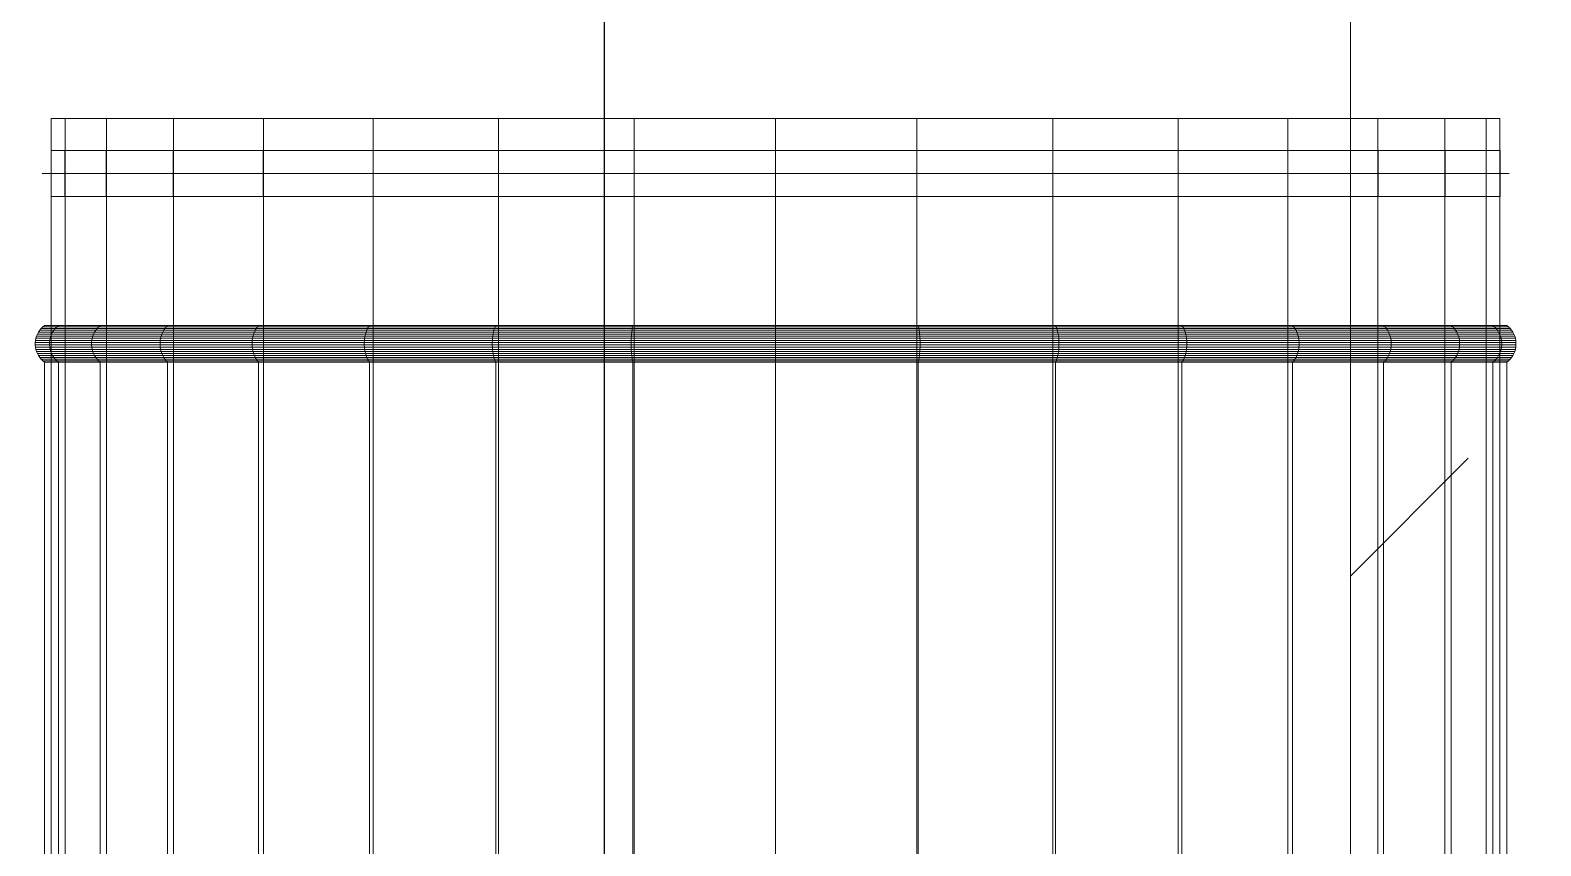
# Model space of a CAD drawing. Header units: millimetres. Extents: x -92759 to 184353, y -15225 to 86714.
# Drawn here: x 68739 to 69067.4, y 54540.1 to 54717.4 of the extents above; entities that cross this region are included whole.
import ezdxf

# ---------------------------------------------------------------- set-up
doc = ezdxf.new("R2010")
doc.units = ezdxf.units.MM
doc.layers.add('A-PATT-CONC', color=8, linetype='Continuous')
doc.layers.add('M-ACMV-EAF', color=86, linetype='Continuous')
doc.layers.add('HFI 9MM FPB', color=94, linetype='Continuous', lineweight=5)
doc.layers.add('M-ACMV_FCU-1', color=86, linetype='Continuous', lineweight=9)

# ---------------------------------------------------------------- blocks, each defined once
blk = doc.blocks.new('RCP_B8L2')
at = {"layer": 'A-PATT-CONC'}
h = blk.add_hatch(dxfattribs=at)
h.set_pattern_fill('ANSI37', color=256, scale=189, angle=45)
h.set_pattern_definition([(90, (-383593.07, -167902.3), (-600.075, 0), []), (180, (-383593.07, -167902.3), (-6e-14, -600.075), [])])
h.paths.add_polyline_path([(-384793.07, -159502.3), (-379993.07, -159502.3), (-379993.07, -163702.3), (-383593.07, -163702.3), (-383593.07, -167902.3), (-384793.07, -167902.3)])
at = {"layer": 'HFI 9MM FPB'}
h = blk.add_hatch(dxfattribs=at)
h.set_pattern_fill('ANSI33', color=256, scale=50)
h.set_pattern_definition([(45, (-381589.02, -647239), (-224.5064, 224.5064), []), (45, (-381364.5, -647239), (-224.5064, 224.5064), [158.75, -79.375])])
h.paths.add_polyline_path([(-383218.07, -168127.3), (-385018.07, -168127.3), (-385018.07, -159277.3), (-379768.07, -159277.3), (-379768.07, -164077.3), (-383218.07, -164077.3)])
h.paths.add_polyline_path([(-379993.07, -159502.3), (-379993.07, -163702.3), (-383593.07, -163702.3), (-383593.07, -167902.3), (-384793.07, -167902.3), (-384793.07, -159502.3)], flags=16)
blk.add_lwpolyline([(-379993.07, -159502.3), (-379993.07, -163702.3), (-383593.07, -163702.3), (-383593.07, -167902.3), (-384793.07, -167902.3), (-384793.07, -159502.3)], close=True, dxfattribs=at)
blk = doc.blocks.new('A$C41b95d3c')
at = {"layer": 'M-ACMV-EAF', "lineweight": 5, "invisible_edges": 10}
for points in [[(395, 154.473681, 30.726726), (395, 157.5), (395, 159.5), (395, 156.435252, 31.116906)], [(395, 157.5), (395, 154.473681, -30.726726), (395, 156.435252, -31.116906), (395, 159.5)], [(395, 154.473681, 30.726726), (395, 157.5), (395, 159.5), (395, 156.435252, 31.116906)], [(395, 157.5), (395, 154.473681, -30.726726), (395, 156.435252, -31.116906), (395, 159.5)], [(395, 145.511026, 60.272641), (395, 154.473681, 30.726726), (395, 156.435252, 31.116906), (395, 147.358785, 61.038007)], [(395, 154.473681, -30.726726), (395, 145.511026, -60.272641), (395, 147.358785, -61.038007), (395, 156.435252, -31.116906)], [(395, 145.511026, 60.272641), (395, 154.473681, 30.726726), (395, 156.435252, 31.116906), (395, 147.358785, 61.038007)], [(395, 154.473681, -30.726726), (395, 145.511026, -60.272641), (395, 147.358785, -61.038007), (395, 156.435252, -31.116906)], [(395, 130.956464, 87.502312), (395, 145.511026, 60.272641), (395, 147.358785, 61.038007), (395, 132.619403, 88.613452)], [(395, 145.511026, -60.272641), (395, 130.956464, -87.502312), (395, 132.619403, -88.613452), (395, 147.358785, -61.038007)], [(395, 130.956464, 87.502312), (395, 145.511026, 60.272641), (395, 147.358785, 61.038007), (395, 132.619403, 88.613452)], [(395, 145.511026, -60.272641), (395, 130.956464, -87.502312), (395, 132.619403, -88.613452), (395, 147.358785, -61.038007)], [(395, 111.369318, 111.369318), (395, 130.956464, 87.502312), (395, 132.619403, 88.613452), (395, 112.783531, 112.783532)], [(395, 130.956464, -87.502312), (395, 111.369318, -111.369318), (395, 112.783531, -112.783532), (395, 132.619403, -88.613452)], [(395, 111.369318, 111.369318), (395, 130.956464, 87.502312), (395, 132.619403, 88.613452), (395, 112.783531, 112.783532)], [(395, 130.956464, -87.502312), (395, 111.369318, -111.369318), (395, 112.783531, -112.783532), (395, 132.619403, -88.613452)], [(395, 87.502312, 130.956464), (395, 111.369318, 111.369318), (395, 112.783531, 112.783532), (395, 88.613452, 132.619403)], [(395, 111.369318, -111.369318), (395, 87.502312, -130.956464), (395, 88.613452, -132.619403), (395, 112.783531, -112.783532)], [(395, 87.502312, 130.956464), (395, 111.369318, 111.369318), (395, 112.783531, 112.783532), (395, 88.613452, 132.619403)], [(395, 111.369318, -111.369318), (395, 87.502312, -130.956464), (395, 88.613452, -132.619403), (395, 112.783531, -112.783532)], [(395, 60.27264, 145.511026), (395, 87.502312, 130.956464), (395, 88.613452, 132.619403), (395, 61.038007, 147.358785)], [(395, 87.502312, -130.956464), (395, 60.27264, -145.511026), (395, 61.038007, -147.358785), (395, 88.613452, -132.619403)], [(395, 60.27264, 145.511026), (395, 87.502312, 130.956464), (395, 88.613452, 132.619403), (395, 61.038007, 147.358785)], [(395, 87.502312, -130.956464), (395, 60.27264, -145.511026), (395, 61.038007, -147.358785), (395, 88.613452, -132.619403)], [(395, 30.726726, 154.473682), (395, 60.27264, 145.511026), (395, 61.038007, 147.358785), (395, 31.116906, 156.435252)], [(395, 60.27264, -145.511026), (395, 30.726726, -154.473682), (395, 31.116906, -156.435252), (395, 61.038007, -147.358785)], [(395, 30.726726, 154.473682), (395, 60.27264, 145.511026), (395, 61.038007, 147.358785), (395, 31.116906, 156.435252)], [(395, 60.27264, -145.511026), (395, 30.726726, -154.473682), (395, 31.116906, -156.435252), (395, 61.038007, -147.358785)], [(395, 0, 157.5), (395, 30.726726, 154.473682), (395, 31.116906, 156.435252), (395, 0, 159.5)], [(395, 30.726726, -154.473682), (395, 0, -157.5), (395, 0, -159.5), (395, 31.116906, -156.435252)], [(395, 0, 157.5), (395, 30.726726, 154.473682), (395, 31.116906, 156.435252), (395, 0, 159.5)], [(395, 30.726726, -154.473682), (395, 0, -157.5), (395, 0, -159.5), (395, 31.116906, -156.435252)], [(395, 0, -157.5), (395, -30.726726, -154.473682), (395, -31.116907, -156.435252), (395, 0, -159.5)], [(395, -30.726726, 154.473682), (395, 0, 157.5), (395, 0, 159.5), (395, -31.116907, 156.435252)], [(395, 0, -157.5), (395, -30.726726, -154.473682), (395, -31.116907, -156.435252), (395, 0, -159.5)], [(395, -30.726726, 154.473682), (395, 0, 157.5), (395, 0, 159.5), (395, -31.116907, 156.435252)], [(395, -30.726726, -154.473682), (395, -60.272641, -145.511026), (395, -61.038008, -147.358785), (395, -31.116907, -156.435252)], [(395, -60.272641, 145.511026), (395, -30.726726, 154.473682), (395, -31.116907, 156.435252), (395, -61.038008, 147.358785)], [(395, -30.726726, -154.473682), (395, -60.272641, -145.511026), (395, -61.038008, -147.358785), (395, -31.116907, -156.435252)], [(395, -60.272641, 145.511026), (395, -30.726726, 154.473682), (395, -31.116907, 156.435252), (395, -61.038008, 147.358785)], [(395, -60.272641, -145.511026), (395, -87.502312, -130.956464), (395, -88.613452, -132.619403), (395, -61.038008, -147.358785)], [(395, -87.502312, 130.956464), (395, -60.272641, 145.511026), (395, -61.038008, 147.358785), (395, -88.613452, 132.619403)], [(395, -60.272641, -145.511026), (395, -87.502312, -130.956464), (395, -88.613452, -132.619403), (395, -61.038008, -147.358785)], [(395, -87.502312, 130.956464), (395, -60.272641, 145.511026), (395, -61.038008, 147.358785), (395, -88.613452, 132.619403)], [(395, -87.502312, -130.956464), (395, -111.369318, -111.369318), (395, -112.783532, -112.783532), (395, -88.613452, -132.619403)], [(395, -111.369318, 111.369318), (395, -87.502312, 130.956464), (395, -88.613452, 132.619403), (395, -112.783532, 112.783532)], [(395, -87.502312, -130.956464), (395, -111.369318, -111.369318), (395, -112.783532, -112.783532), (395, -88.613452, -132.619403)], [(395, -111.369318, 111.369318), (395, -87.502312, 130.956464), (395, -88.613452, 132.619403), (395, -112.783532, 112.783532)], [(395, -111.369318, -111.369318), (395, -130.956464, -87.502312), (395, -132.619403, -88.613452), (395, -112.783532, -112.783532)], [(395, -130.956464, 87.502312), (395, -111.369318, 111.369318), (395, -112.783532, 112.783532), (395, -132.619403, 88.613452)], [(395, -111.369318, -111.369318), (395, -130.956464, -87.502312), (395, -132.619403, -88.613452), (395, -112.783532, -112.783532)], [(395, -130.956464, 87.502312), (395, -111.369318, 111.369318), (395, -112.783532, 112.783532), (395, -132.619403, 88.613452)], [(395, -130.956464, -87.502312), (395, -145.511027, -60.272641), (395, -147.358786, -61.038007), (395, -132.619403, -88.613452)], [(395, -145.511027, 60.272641), (395, -130.956464, 87.502312), (395, -132.619403, 88.613452), (395, -147.358786, 61.038007)], [(395, -130.956464, -87.502312), (395, -145.511027, -60.272641), (395, -147.358786, -61.038007), (395, -132.619403, -88.613452)], [(395, -145.511027, 60.272641), (395, -130.956464, 87.502312), (395, -132.619403, 88.613452), (395, -147.358786, 61.038007)], [(395, -145.511027, -60.272641), (395, -154.473682, -30.726726), (395, -156.435252, -31.116906), (395, -147.358786, -61.038007)], [(395, -154.473682, 30.726726), (395, -145.511027, 60.272641), (395, -147.358786, 61.038007), (395, -156.435252, 31.116906)], [(395, -145.511027, -60.272641), (395, -154.473682, -30.726726), (395, -156.435252, -31.116906), (395, -147.358786, -61.038007)], [(395, -154.473682, 30.726726), (395, -145.511027, 60.272641), (395, -147.358786, 61.038007), (395, -156.435252, 31.116906)], [(395, -154.473682, -30.726726), (395, -157.5), (395, -159.5), (395, -156.435252, -31.116906)], [(395, -157.5), (395, -154.473682, 30.726726), (395, -156.435252, 31.116906), (395, -159.5)], [(395, -154.473682, -30.726726), (395, -157.5), (395, -159.5), (395, -156.435252, -31.116906)], [(395, -157.5), (395, -154.473682, 30.726726), (395, -156.435252, 31.116906), (395, -159.5)]]:
    blk.add_3dface(points, dxfattribs=at)
at = {"layer": 'M-ACMV-EAF', "lineweight": 5}
mesh = blk.add_polymesh((9, 9), dxfattribs=at)
for k, corner in enumerate([(358.729462, 160.946502), (358.729462, 157.85396, 31.399105), (358.729462, 148.695179, 61.59156), (358.729462, 133.822126, 89.417086), (358.729462, 113.806363, 113.806363), (358.729462, 89.417086, 133.822126), (358.729462, 61.59156, 148.695179), (358.729462, 31.399105, 157.85396), (358.729462, 0, 160.946502), (358.243928, 160.994046), (358.243928, 157.900591, 31.40838), (358.243928, 148.739104, 61.609754), (358.243928, 133.861657, 89.4435), (358.243928, 113.839982, 113.839982), (358.243928, 89.4435, 133.861657), (358.243928, 61.609754, 148.739104), (358.243928, 31.40838, 157.900591), (358.243928, 0, 160.994046), (357.756072, 160.994046), (357.756072, 157.900591, 31.40838), (357.756072, 148.739104, 61.609754), (357.756072, 133.861657, 89.4435), (357.756072, 113.839982, 113.839982), (357.756072, 89.4435, 133.861657), (357.756072, 61.609754, 148.739104), (357.756072, 31.40838, 157.900591), (357.756072, 0, 160.994046), (357.270538, 160.946502), (357.270538, 157.85396, 31.399105), (357.270538, 148.695179, 61.59156), (357.270538, 133.822126, 89.417086), (357.270538, 113.806363, 113.806363), (357.270538, 89.417086, 133.822126), (357.270538, 61.59156, 148.695179), (357.270538, 31.399105, 157.85396), (357.270538, 0, 160.946502), (356.791948, 160.851867), (356.791948, 157.761143, 31.380642), (356.791948, 148.607747, 61.555344), (356.791948, 133.743439, 89.364509), (356.791948, 113.739446, 113.739446), (356.791948, 89.364509, 133.743439), (356.791948, 61.555344, 148.607747), (356.791948, 31.380642, 157.761143), (356.791948, 0, 160.851867), (356.324859, 160.71104), (356.324859, 157.623023, 31.353169), (356.324859, 148.477641, 61.501453), (356.324859, 133.626346, 89.28627), (356.324859, 113.639866, 113.639867), (356.324859, 89.28627, 133.626347), (356.324859, 61.501452, 148.477641), (356.324859, 31.353168, 157.623023), (356.324859, 0, 160.711041), (355.873718, 160.525365), (355.873718, 157.440915, 31.316945), (355.873718, 148.306099, 61.430398), (355.873718, 133.471963, 89.183114), (355.873718, 113.508574, 113.508574), (355.873718, 89.183114, 133.471963), (355.873718, 61.430397, 148.306099), (355.873718, 31.316945, 157.440915), (355.873718, 0, 160.525365), (355.44282, 160.296606), (355.44282, 157.216552, 31.272317), (355.44282, 148.094754, 61.342856), (355.44282, 133.281757, 89.056023), (355.44282, 113.346817, 113.346818), (355.44282, 89.056023, 133.281757), (355.44282, 61.342855, 148.094754), (355.44282, 31.272316, 157.216552), (355.44282, 0, 160.296607), (355.036266, 160.026944), (355.036266, 156.952071, 31.219708), (355.036266, 147.845618, 61.23966), (355.036266, 133.057541, 88.906207), (355.036266, 113.156137, 113.156137), (355.036266, 88.906207, 133.057541), (355.036266, 61.23966, 147.845618), (355.036266, 31.219708, 156.952071), (355.036266, 0, 160.026944)]):
    mesh.set_mesh_vertex(divmod(k, 9), corner)
mesh = blk.add_polymesh((9, 9), dxfattribs=at)
for k, corner in enumerate([(358.729462, 0, -160.946502), (358.729462, 31.399105, -157.85396), (358.729462, 61.59156, -148.695179), (358.729462, 89.417086, -133.822126), (358.729462, 113.806363, -113.806363), (358.729462, 133.822126, -89.417086), (358.729462, 148.695179, -61.59156), (358.729462, 157.85396, -31.399105), (358.729462, 160.946502), (358.243928, 0, -160.994046), (358.243928, 31.40838, -157.900591), (358.243928, 61.609754, -148.739104), (358.243928, 89.4435, -133.861657), (358.243928, 113.839982, -113.839982), (358.243928, 133.861657, -89.4435), (358.243928, 148.739104, -61.609754), (358.243928, 157.900591, -31.40838), (358.243928, 160.994046), (357.756072, 0, -160.994046), (357.756072, 31.40838, -157.900591), (357.756072, 61.609754, -148.739104), (357.756072, 89.4435, -133.861657), (357.756072, 113.839982, -113.839982), (357.756072, 133.861657, -89.4435), (357.756072, 148.739104, -61.609754), (357.756072, 157.900591, -31.40838), (357.756072, 160.994046), (357.270538, 0, -160.946502), (357.270538, 31.399105, -157.85396), (357.270538, 61.59156, -148.695179), (357.270538, 89.417086, -133.822126), (357.270538, 113.806363, -113.806363), (357.270538, 133.822126, -89.417086), (357.270538, 148.695179, -61.59156), (357.270538, 157.85396, -31.399105), (357.270538, 160.946502), (356.791948, 0, -160.851867), (356.791948, 31.380642, -157.761143), (356.791948, 61.555344, -148.607747), (356.791948, 89.364509, -133.743439), (356.791948, 113.739446, -113.739446), (356.791948, 133.743439, -89.364509), (356.791948, 148.607747, -61.555344), (356.791948, 157.761143, -31.380642), (356.791948, 160.851867), (356.324859, 0, -160.711041), (356.324859, 31.353168, -157.623023), (356.324859, 61.501452, -148.477641), (356.324859, 89.28627, -133.626347), (356.324859, 113.639866, -113.639867), (356.324859, 133.626346, -89.28627), (356.324859, 148.477641, -61.501453), (356.324859, 157.623023, -31.353169), (356.324859, 160.71104), (355.873718, 0, -160.525365), (355.873718, 31.316945, -157.440915), (355.873718, 61.430397, -148.306099), (355.873718, 89.183114, -133.471963), (355.873718, 113.508574, -113.508574), (355.873718, 133.471963, -89.183114), (355.873718, 148.306099, -61.430398), (355.873718, 157.440915, -31.316945), (355.873718, 160.525365), (355.44282, 0, -160.296607), (355.44282, 31.272316, -157.216552), (355.44282, 61.342855, -148.094754), (355.44282, 89.056023, -133.281757), (355.44282, 113.346817, -113.346818), (355.44282, 133.281757, -89.056023), (355.44282, 148.094754, -61.342856), (355.44282, 157.216552, -31.272317), (355.44282, 160.296606), (355.036266, 0, -160.026944), (355.036266, 31.219708, -156.952071), (355.036266, 61.23966, -147.845618), (355.036266, 88.906207, -133.057541), (355.036266, 113.156137, -113.156137), (355.036266, 133.057541, -88.906207), (355.036266, 147.845618, -61.23966), (355.036266, 156.952071, -31.219708), (355.036266, 160.026944)]):
    mesh.set_mesh_vertex(divmod(k, 9), corner)
mesh = blk.add_polymesh((2, 33), dxfattribs=at)
for k, corner in enumerate([(354, 159), (354, 155.944859, 31.019361), (354, 146.896845, 60.846666), (354, 132.203668, 88.335667), (354, 112.429978, 112.429978), (354, 88.335667, 132.203668), (354, 60.846666, 146.896846), (354, 31.019361, 155.94486), (354, 0, 159), (354, -31.019361, 155.94486), (354, -60.846666, 146.896846), (354, -88.335667, 132.203668), (354, -112.429978, 112.429978), (354, -132.203669, 88.335667), (354, -146.896846, 60.846666), (354, -155.94486, 31.019361), (354, -159), (354, -155.94486, -31.019361), (354, -146.896846, -60.846666), (354, -132.203669, -88.335667), (354, -112.429978, -112.429978), (354, -88.335667, -132.203668), (354, -60.846666, -146.896846), (354, -31.019361, -155.94486), (354, 0, -159), (354, 31.019361, -155.94486), (354, 60.846666, -146.896846), (354, 88.335667, -132.203668), (354, 112.429978, -112.429978), (354, 132.203668, -88.335667), (354, 146.896845, -60.846666), (354, 155.944859, -31.019361), (354, 159), (53, 159), (53, 155.944859, 31.019361), (53, 146.896845, 60.846666), (53, 132.203668, 88.335667), (53, 112.429978, 112.429978), (53, 88.335667, 132.203668), (53, 60.846666, 146.896846), (53, 31.019361, 155.94486), (53, 0, 159), (53, -31.019361, 155.94486), (53, -60.846666, 146.896846), (53, -88.335667, 132.203668), (53, -112.429978, 112.429978), (53, -132.203669, 88.335667), (53, -146.896846, 60.846666), (53, -155.94486, 31.019361), (53, -159), (53, -155.94486, -31.019361), (53, -146.896846, -60.846666), (53, -132.203669, -88.335667), (53, -112.429978, -112.429978), (53, -88.335667, -132.203668), (53, -60.846666, -146.896846), (53, -31.019361, -155.94486), (53, 0, -159), (53, 31.019361, -155.94486), (53, 60.846666, -146.896846), (53, 88.335667, -132.203668), (53, 112.429978, -112.429978), (53, 132.203668, -88.335667), (53, 146.896845, -60.846666), (53, 155.944859, -31.019361), (53, 159)]):
    mesh.set_mesh_vertex(divmod(k, 33), corner)
mesh = blk.add_polymesh((4, 9), dxfattribs=at)
for k, corner in enumerate([(355.036266, 160.026944), (355.036266, 156.952071, 31.219708), (355.036266, 147.845618, 61.23966), (355.036266, 133.057541, 88.906207), (355.036266, 113.156137, 113.156137), (355.036266, 88.906207, 133.057541), (355.036266, 61.23966, 147.845618), (355.036266, 31.219708, 156.952071), (355.036266, 0, 160.026944), (354.657927, 159.718944), (354.657927, 156.64999, 31.15962), (354.657927, 147.561064, 61.121794), (354.657927, 132.801449, 88.735091), (354.657927, 112.938349, 112.938349), (354.657927, 88.735091, 132.801449), (354.657927, 61.121794, 147.561064), (354.657927, 31.15962, 156.64999), (354.657927, 0, 159.718945), (354.311406, 159.37554), (354.311406, 156.313184, 31.092625), (354.311406, 147.243799, 60.990379), (354.311406, 132.515918, 88.544306), (354.311406, 112.695525, 112.695525), (354.311406, 88.544306, 132.515919), (354.311406, 60.990379, 147.2438), (354.311406, 31.092625, 156.313184), (354.311406, 0, 159.37554), (354, 159), (354, 155.944859, 31.019361), (354, 146.896845, 60.846666), (354, 132.203668, 88.335667), (354, 112.429978, 112.429978), (354, 88.335667, 132.203668), (354, 60.846666, 146.896846), (354, 31.019361, 155.94486), (354, 0, 159)]):
    mesh.set_mesh_vertex(divmod(k, 9), corner)
mesh = blk.add_polymesh((4, 9), dxfattribs=at)
for k, corner in enumerate([(355.036266, 0, -160.026944), (355.036266, 31.219708, -156.952071), (355.036266, 61.23966, -147.845618), (355.036266, 88.906207, -133.057541), (355.036266, 113.156137, -113.156137), (355.036266, 133.057541, -88.906207), (355.036266, 147.845618, -61.23966), (355.036266, 156.952071, -31.219708), (355.036266, 160.026944), (354.657927, 0, -159.718945), (354.657927, 31.15962, -156.64999), (354.657927, 61.121794, -147.561064), (354.657927, 88.735091, -132.801449), (354.657927, 112.938349, -112.938349), (354.657927, 132.801449, -88.735091), (354.657927, 147.561064, -61.121794), (354.657927, 156.64999, -31.15962), (354.657927, 159.718944), (354.311406, 0, -159.37554), (354.311406, 31.092625, -156.313184), (354.311406, 60.990379, -147.2438), (354.311406, 88.544306, -132.515919), (354.311406, 112.695525, -112.695525), (354.311406, 132.515918, -88.544306), (354.311406, 147.243799, -60.990379), (354.311406, 156.313184, -31.092625), (354.311406, 159.37554), (354, 0, -159), (354, 31.019361, -155.94486), (354, 60.846666, -146.896846), (354, 88.335667, -132.203668), (354, 112.429978, -112.429978), (354, 132.203668, -88.335667), (354, 146.896845, -60.846666), (354, 155.944859, -31.019361), (354, 159)]):
    mesh.set_mesh_vertex(divmod(k, 9), corner)
mesh = blk.add_polymesh((9, 9), dxfattribs=at)
for k, corner in enumerate([(362, 159), (362, 155.944859, 31.019361), (362, 146.896845, 60.846666), (362, 132.203668, 88.335667), (362, 112.429978, 112.429978), (362, 88.335667, 132.203668), (362, 60.846666, 146.896846), (362, 31.019361, 155.94486), (362, 0, 159), (361.688594, 159.37554), (361.688594, 156.313184, 31.092625), (361.688594, 147.243799, 60.990379), (361.688594, 132.515918, 88.544306), (361.688594, 112.695525, 112.695525), (361.688594, 88.544306, 132.515919), (361.688594, 60.990379, 147.2438), (361.688594, 31.092625, 156.313184), (361.688594, 0, 159.37554), (361.342073, 159.718944), (361.342073, 156.64999, 31.15962), (361.342073, 147.561064, 61.121794), (361.342073, 132.801449, 88.735091), (361.342073, 112.938349, 112.938349), (361.342073, 88.735091, 132.801449), (361.342073, 61.121794, 147.561064), (361.342073, 31.15962, 156.64999), (361.342073, 0, 159.718945), (360.963734, 160.026944), (360.963734, 156.952071, 31.219708), (360.963734, 147.845618, 61.23966), (360.963734, 133.057541, 88.906207), (360.963734, 113.156137, 113.156137), (360.963734, 88.906207, 133.057541), (360.963734, 61.23966, 147.845618), (360.963734, 31.219708, 156.952071), (360.963734, 0, 160.026944), (360.55718, 160.296606), (360.55718, 157.216552, 31.272317), (360.55718, 148.094754, 61.342856), (360.55718, 133.281757, 89.056023), (360.55718, 113.346817, 113.346818), (360.55718, 89.056023, 133.281757), (360.55718, 61.342855, 148.094754), (360.55718, 31.272316, 157.216552), (360.55718, 0, 160.296607), (360.126282, 160.525365), (360.126282, 157.440915, 31.316945), (360.126282, 148.306099, 61.430398), (360.126282, 133.471963, 89.183114), (360.126282, 113.508574, 113.508574), (360.126282, 89.183114, 133.471963), (360.126282, 61.430397, 148.306099), (360.126282, 31.316945, 157.440915), (360.126282, 0, 160.525365), (359.675141, 160.71104), (359.675141, 157.623023, 31.353169), (359.675141, 148.477641, 61.501453), (359.675141, 133.626346, 89.28627), (359.675141, 113.639866, 113.639867), (359.675141, 89.28627, 133.626347), (359.675141, 61.501452, 148.477641), (359.675141, 31.353168, 157.623023), (359.675141, 0, 160.711041), (359.208052, 160.851867), (359.208052, 157.761143, 31.380642), (359.208052, 148.607747, 61.555344), (359.208052, 133.743439, 89.364509), (359.208052, 113.739446, 113.739446), (359.208052, 89.364509, 133.743439), (359.208052, 61.555344, 148.607747), (359.208052, 31.380642, 157.761143), (359.208052, 0, 160.851867), (358.729462, 160.946502), (358.729462, 157.85396, 31.399105), (358.729462, 148.695179, 61.59156), (358.729462, 133.822126, 89.417086), (358.729462, 113.806363, 113.806363), (358.729462, 89.417086, 133.822126), (358.729462, 61.59156, 148.695179), (358.729462, 31.399105, 157.85396), (358.729462, 0, 160.946502)]):
    mesh.set_mesh_vertex(divmod(k, 9), corner)
mesh = blk.add_polymesh((9, 9), dxfattribs=at)
for k, corner in enumerate([(362, 0, -159), (362, 31.019361, -155.94486), (362, 60.846666, -146.896846), (362, 88.335667, -132.203668), (362, 112.429978, -112.429978), (362, 132.203668, -88.335667), (362, 146.896845, -60.846666), (362, 155.944859, -31.019361), (362, 159), (361.688594, 0, -159.37554), (361.688594, 31.092625, -156.313184), (361.688594, 60.990379, -147.2438), (361.688594, 88.544306, -132.515919), (361.688594, 112.695525, -112.695525), (361.688594, 132.515918, -88.544306), (361.688594, 147.243799, -60.990379), (361.688594, 156.313184, -31.092625), (361.688594, 159.37554), (361.342073, 0, -159.718945), (361.342073, 31.15962, -156.64999), (361.342073, 61.121794, -147.561064), (361.342073, 88.735091, -132.801449), (361.342073, 112.938349, -112.938349), (361.342073, 132.801449, -88.735091), (361.342073, 147.561064, -61.121794), (361.342073, 156.64999, -31.15962), (361.342073, 159.718944), (360.963734, 0, -160.026944), (360.963734, 31.219708, -156.952071), (360.963734, 61.23966, -147.845618), (360.963734, 88.906207, -133.057541), (360.963734, 113.156137, -113.156137), (360.963734, 133.057541, -88.906207), (360.963734, 147.845618, -61.23966), (360.963734, 156.952071, -31.219708), (360.963734, 160.026944), (360.55718, 0, -160.296607), (360.55718, 31.272316, -157.216552), (360.55718, 61.342855, -148.094754), (360.55718, 89.056023, -133.281757), (360.55718, 113.346817, -113.346818), (360.55718, 133.281757, -89.056023), (360.55718, 148.094754, -61.342856), (360.55718, 157.216552, -31.272317), (360.55718, 160.296606), (360.126282, 0, -160.525365), (360.126282, 31.316945, -157.440915), (360.126282, 61.430397, -148.306099), (360.126282, 89.183114, -133.471963), (360.126282, 113.508574, -113.508574), (360.126282, 133.471963, -89.183114), (360.126282, 148.306099, -61.430398), (360.126282, 157.440915, -31.316945), (360.126282, 160.525365), (359.675141, 0, -160.711041), (359.675141, 31.353168, -157.623023), (359.675141, 61.501452, -148.477641), (359.675141, 89.28627, -133.626347), (359.675141, 113.639866, -113.639867), (359.675141, 133.626346, -89.28627), (359.675141, 148.477641, -61.501453), (359.675141, 157.623023, -31.353169), (359.675141, 160.71104), (359.208052, 0, -160.851867), (359.208052, 31.380642, -157.761143), (359.208052, 61.555344, -148.607747), (359.208052, 89.364509, -133.743439), (359.208052, 113.739446, -113.739446), (359.208052, 133.743439, -89.364509), (359.208052, 148.607747, -61.555344), (359.208052, 157.761143, -31.380642), (359.208052, 160.851867), (358.729462, 0, -160.946502), (358.729462, 31.399105, -157.85396), (358.729462, 61.59156, -148.695179), (358.729462, 89.417086, -133.822126), (358.729462, 113.806363, -113.806363), (358.729462, 133.822126, -89.417086), (358.729462, 148.695179, -61.59156), (358.729462, 157.85396, -31.399105), (358.729462, 160.946502)]):
    mesh.set_mesh_vertex(divmod(k, 9), corner)
mesh = blk.add_polymesh((2, 33), dxfattribs=at)
for k, corner in enumerate([(362, 157.5), (362, 154.473681, 30.726726), (362, 145.511026, 60.272641), (362, 130.956464, 87.502312), (362, 111.369318, 111.369318), (362, 87.502312, 130.956464), (362, 60.27264, 145.511026), (362, 30.726726, 154.473682), (362, 0, 157.5), (362, -30.726726, 154.473682), (362, -60.272641, 145.511026), (362, -87.502312, 130.956464), (362, -111.369318, 111.369318), (362, -130.956464, 87.502312), (362, -145.511027, 60.272641), (362, -154.473682, 30.726726), (362, -157.5), (362, -154.473682, -30.726726), (362, -145.511027, -60.272641), (362, -130.956464, -87.502312), (362, -111.369318, -111.369318), (362, -87.502312, -130.956464), (362, -60.272641, -145.511026), (362, -30.726726, -154.473682), (362, 0, -157.5), (362, 30.726726, -154.473682), (362, 60.27264, -145.511026), (362, 87.502312, -130.956464), (362, 111.369318, -111.369318), (362, 130.956464, -87.502312), (362, 145.511026, -60.272641), (362, 154.473681, -30.726726), (362, 157.5), (362, 159), (362, 155.944859, 31.019361), (362, 146.896845, 60.846666), (362, 132.203668, 88.335667), (362, 112.429978, 112.429978), (362, 88.335667, 132.203668), (362, 60.846666, 146.896846), (362, 31.019361, 155.94486), (362, 0, 159), (362, -31.019361, 155.94486), (362, -60.846666, 146.896846), (362, -88.335667, 132.203668), (362, -112.429978, 112.429978), (362, -132.203669, 88.335667), (362, -146.896846, 60.846666), (362, -155.94486, 31.019361), (362, -159), (362, -155.94486, -31.019361), (362, -146.896846, -60.846666), (362, -132.203669, -88.335667), (362, -112.429978, -112.429978), (362, -88.335667, -132.203668), (362, -60.846666, -146.896846), (362, -31.019361, -155.94486), (362, 0, -159), (362, 31.019361, -155.94486), (362, 60.846666, -146.896846), (362, 88.335667, -132.203668), (362, 112.429978, -112.429978), (362, 132.203668, -88.335667), (362, 146.896845, -60.846666), (362, 155.944859, -31.019361), (362, 159)]):
    mesh.set_mesh_vertex(divmod(k, 33), corner)
mesh = blk.add_polymesh((2, 33), dxfattribs=at)
for k, corner in enumerate([(45, 157.5), (45, 154.473681, 30.726726), (45, 145.511026, 60.272641), (45, 130.956464, 87.502312), (45, 111.369318, 111.369318), (45, 87.502312, 130.956464), (45, 60.27264, 145.511026), (45, 30.726726, 154.473682), (45, 0, 157.5), (45, -30.726726, 154.473682), (45, -60.272641, 145.511026), (45, -87.502312, 130.956464), (45, -111.369318, 111.369318), (45, -130.956464, 87.502312), (45, -145.511027, 60.272641), (45, -154.473682, 30.726726), (45, -157.5), (45, -154.473682, -30.726726), (45, -145.511027, -60.272641), (45, -130.956464, -87.502312), (45, -111.369318, -111.369318), (45, -87.502312, -130.956464), (45, -60.272641, -145.511026), (45, -30.726726, -154.473682), (45, 0, -157.5), (45, 30.726726, -154.473682), (45, 60.27264, -145.511026), (45, 87.502312, -130.956464), (45, 111.369318, -111.369318), (45, 130.956464, -87.502312), (45, 145.511026, -60.272641), (45, 154.473681, -30.726726), (45, 157.5), (362, 157.5), (362, 154.473681, 30.726726), (362, 145.511026, 60.272641), (362, 130.956464, 87.502312), (362, 111.369318, 111.369318), (362, 87.502312, 130.956464), (362, 60.27264, 145.511026), (362, 30.726726, 154.473682), (362, 0, 157.5), (362, -30.726726, 154.473682), (362, -60.272641, 145.511026), (362, -87.502312, 130.956464), (362, -111.369318, 111.369318), (362, -130.956464, 87.502312), (362, -145.511027, 60.272641), (362, -154.473682, 30.726726), (362, -157.5), (362, -154.473682, -30.726726), (362, -145.511027, -60.272641), (362, -130.956464, -87.502312), (362, -111.369318, -111.369318), (362, -87.502312, -130.956464), (362, -60.272641, -145.511026), (362, -30.726726, -154.473682), (362, 0, -157.5), (362, 30.726726, -154.473682), (362, 60.27264, -145.511026), (362, 87.502312, -130.956464), (362, 111.369318, -111.369318), (362, 130.956464, -87.502312), (362, 145.511026, -60.272641), (362, 154.473681, -30.726726), (362, 157.5)]):
    mesh.set_mesh_vertex(divmod(k, 33), corner)
mesh = blk.add_polymesh((2, 32), dxfattribs=dict(at, n_close=True))
for k, corner in enumerate([(407, 0, 157.5), (407, 30.726726, 154.473682), (407, 60.27264, 145.511026), (407, 87.502312, 130.956464), (407, 111.369318, 111.369318), (407, 130.956464, 87.502312), (407, 145.511026, 60.272641), (407, 154.473681, 30.726726), (407, 157.5), (407, 154.473681, -30.726726), (407, 145.511026, -60.272641), (407, 130.956464, -87.502312), (407, 111.369318, -111.369318), (407, 87.502312, -130.956464), (407, 60.27264, -145.511026), (407, 30.726726, -154.473682), (407, 0, -157.5), (407, -30.726726, -154.473682), (407, -60.272641, -145.511026), (407, -87.502312, -130.956464), (407, -111.369318, -111.369318), (407, -130.956464, -87.502312), (407, -145.511027, -60.272641), (407, -154.473682, -30.726726), (407, -157.5), (407, -154.473682, 30.726726), (407, -145.511027, 60.272641), (407, -130.956464, 87.502312), (407, -111.369318, 111.369318), (407, -87.502312, 130.956464), (407, -60.272641, 145.511026), (407, -30.726726, 154.473682), (362, 0, 157.5), (362, 30.726726, 154.473682), (362, 60.27264, 145.511026), (362, 87.502312, 130.956464), (362, 111.369318, 111.369318), (362, 130.956464, 87.502312), (362, 145.511026, 60.272641), (362, 154.473681, 30.726726), (362, 157.5), (362, 154.473681, -30.726726), (362, 145.511026, -60.272641), (362, 130.956464, -87.502312), (362, 111.369318, -111.369318), (362, 87.502312, -130.956464), (362, 60.27264, -145.511026), (362, 30.726726, -154.473682), (362, 0, -157.5), (362, -30.726726, -154.473682), (362, -60.272641, -145.511026), (362, -87.502312, -130.956464), (362, -111.369318, -111.369318), (362, -130.956464, -87.502312), (362, -145.511027, -60.272641), (362, -154.473682, -30.726726), (362, -157.5), (362, -154.473682, 30.726726), (362, -145.511027, 60.272641), (362, -130.956464, 87.502312), (362, -111.369318, 111.369318), (362, -87.502312, 130.956464), (362, -60.272641, 145.511026), (362, -30.726726, 154.473682)]):
    mesh.set_mesh_vertex(divmod(k, 32), corner)
mesh = blk.add_polymesh((2, 32), dxfattribs=dict(at, n_close=True))
for k, corner in enumerate([(400, 0, 157.550003), (400, 30.736481, 154.522724), (400, 60.291776, 145.557223), (400, 87.530092, 130.99804), (400, 111.404675, 111.404676), (400, 130.99804, 87.530092), (400, 145.557223, 60.291776), (400, 154.522724, 30.736481), (400, 157.550003), (400, 154.522724, -30.736481), (400, 145.557223, -60.291776), (400, 130.99804, -87.530092), (400, 111.404675, -111.404676), (400, 87.530092, -130.99804), (400, 60.291776, -145.557223), (400, 30.736481, -154.522724), (400, 0, -157.550003), (400, -30.736481, -154.522724), (400, -60.291776, -145.557223), (400, -87.530092, -130.99804), (400, -111.404676, -111.404676), (400, -130.99804, -87.530092), (400, -145.557223, -60.291776), (400, -154.522724, -30.736481), (400, -157.550003), (400, -154.522724, 30.736481), (400, -145.557223, 60.291776), (400, -130.99804, 87.530092), (400, -111.404676, 111.404676), (400, -87.530092, 130.99804), (400, -60.291776, 145.557223), (400, -30.736481, 154.522724), (390, 0, 157.550003), (390, 30.736481, 154.522724), (390, 60.291776, 145.557223), (390, 87.530092, 130.99804), (390, 111.404675, 111.404676), (390, 130.99804, 87.530092), (390, 145.557223, 60.291776), (390, 154.522724, 30.736481), (390, 157.550003), (390, 154.522724, -30.736481), (390, 145.557223, -60.291776), (390, 130.99804, -87.530092), (390, 111.404675, -111.404676), (390, 87.530092, -130.99804), (390, 60.291776, -145.557223), (390, 30.736481, -154.522724), (390, 0, -157.550003), (390, -30.736481, -154.522724), (390, -60.291776, -145.557223), (390, -87.530092, -130.99804), (390, -111.404676, -111.404676), (390, -130.99804, -87.530092), (390, -145.557223, -60.291776), (390, -154.522724, -30.736481), (390, -157.550003), (390, -154.522724, 30.736481), (390, -145.557223, 60.291776), (390, -130.99804, 87.530092), (390, -111.404676, 111.404676), (390, -87.530092, 130.99804), (390, -60.291776, 145.557223), (390, -30.736481, 154.522724)]):
    mesh.set_mesh_vertex(divmod(k, 32), corner)
mesh = blk.add_polymesh((2, 32), dxfattribs=dict(at, n_close=True))
for k, corner in enumerate([(400, 0, 157.550003), (400, 30.736481, 154.522724), (400, 60.291776, 145.557223), (400, 87.530092, 130.99804), (400, 111.404675, 111.404676), (400, 130.99804, 87.530092), (400, 145.557223, 60.291776), (400, 154.522724, 30.736481), (400, 157.550003), (400, 154.522724, -30.736481), (400, 145.557223, -60.291776), (400, 130.99804, -87.530092), (400, 111.404675, -111.404676), (400, 87.530092, -130.99804), (400, 60.291776, -145.557223), (400, 30.736481, -154.522724), (400, 0, -157.550003), (400, -30.736481, -154.522724), (400, -60.291776, -145.557223), (400, -87.530092, -130.99804), (400, -111.404676, -111.404676), (400, -130.99804, -87.530092), (400, -145.557223, -60.291776), (400, -154.522724, -30.736481), (400, -157.550003), (400, -154.522724, 30.736481), (400, -145.557223, 60.291776), (400, -130.99804, 87.530092), (400, -111.404676, 111.404676), (400, -87.530092, 130.99804), (400, -60.291776, 145.557223), (400, -30.736481, 154.522724), (390, 0, 157.550003), (390, 30.736481, 154.522724), (390, 60.291776, 145.557223), (390, 87.530092, 130.99804), (390, 111.404675, 111.404676), (390, 130.99804, 87.530092), (390, 145.557223, 60.291776), (390, 154.522724, 30.736481), (390, 157.550003), (390, 154.522724, -30.736481), (390, 145.557223, -60.291776), (390, 130.99804, -87.530092), (390, 111.404675, -111.404676), (390, 87.530092, -130.99804), (390, 60.291776, -145.557223), (390, 30.736481, -154.522724), (390, 0, -157.550003), (390, -30.736481, -154.522724), (390, -60.291776, -145.557223), (390, -87.530092, -130.99804), (390, -111.404676, -111.404676), (390, -130.99804, -87.530092), (390, -145.557223, -60.291776), (390, -154.522724, -30.736481), (390, -157.550003), (390, -154.522724, 30.736481), (390, -145.557223, 60.291776), (390, -130.99804, 87.530092), (390, -111.404676, 111.404676), (390, -87.530092, 130.99804), (390, -60.291776, 145.557223), (390, -30.736481, 154.522724)]):
    mesh.set_mesh_vertex(divmod(k, 32), corner)
mesh = blk.add_polymesh((4, 9), dxfattribs=at)
for k, corner in enumerate([(355.036266, 0, 160.026944), (355.036266, -31.219708, 156.952071), (355.036266, -61.23966, 147.845618), (355.036266, -88.906207, 133.057541), (355.036266, -113.156138, 113.156137), (355.036266, -133.057541, 88.906207), (355.036266, -147.845619, 61.23966), (355.036266, -156.952072, 31.219708), (355.036266, -160.026944), (354.657927, 0, 159.718945), (354.657927, -31.159621, 156.64999), (354.657927, -61.121794, 147.561064), (354.657927, -88.735091, 132.801449), (354.657927, -112.938349, 112.938349), (354.657927, -132.801449, 88.735091), (354.657927, -147.561064, 61.121794), (354.657927, -156.64999, 31.15962), (354.657927, -159.718945), (354.311406, 0, 159.37554), (354.311406, -31.092626, 156.313184), (354.311406, -60.990379, 147.2438), (354.311406, -88.544306, 132.515919), (354.311406, -112.695525, 112.695525), (354.311406, -132.515919, 88.544306), (354.311406, -147.2438, 60.990379), (354.311406, -156.313184, 31.092625), (354.311406, -159.37554), (354, 0, 159), (354, -31.019361, 155.94486), (354, -60.846666, 146.896846), (354, -88.335667, 132.203668), (354, -112.429978, 112.429978), (354, -132.203669, 88.335667), (354, -146.896846, 60.846666), (354, -155.94486, 31.019361), (354, -159)]):
    mesh.set_mesh_vertex(divmod(k, 9), corner)
mesh = blk.add_polymesh((4, 9), dxfattribs=at)
for k, corner in enumerate([(355.036266, -160.026944), (355.036266, -156.952072, -31.219708), (355.036266, -147.845619, -61.23966), (355.036266, -133.057541, -88.906207), (355.036266, -113.156138, -113.156137), (355.036266, -88.906207, -133.057541), (355.036266, -61.23966, -147.845618), (355.036266, -31.219708, -156.952071), (355.036266, 0, -160.026944), (354.657927, -159.718945), (354.657927, -156.64999, -31.15962), (354.657927, -147.561064, -61.121794), (354.657927, -132.801449, -88.735091), (354.657927, -112.938349, -112.938349), (354.657927, -88.735091, -132.801449), (354.657927, -61.121794, -147.561064), (354.657927, -31.159621, -156.64999), (354.657927, 0, -159.718945), (354.311406, -159.37554), (354.311406, -156.313184, -31.092625), (354.311406, -147.2438, -60.990379), (354.311406, -132.515919, -88.544306), (354.311406, -112.695525, -112.695525), (354.311406, -88.544306, -132.515919), (354.311406, -60.990379, -147.2438), (354.311406, -31.092626, -156.313184), (354.311406, 0, -159.37554), (354, -159), (354, -155.94486, -31.019361), (354, -146.896846, -60.846666), (354, -132.203669, -88.335667), (354, -112.429978, -112.429978), (354, -88.335667, -132.203668), (354, -60.846666, -146.896846), (354, -31.019361, -155.94486), (354, 0, -159)]):
    mesh.set_mesh_vertex(divmod(k, 9), corner)
mesh = blk.add_polymesh((9, 9), dxfattribs=at)
for k, corner in enumerate([(358.729462, 0, 160.946502), (358.729462, -31.399105, 157.85396), (358.729462, -61.59156, 148.695179), (358.729462, -89.417086, 133.822126), (358.729462, -113.806363, 113.806363), (358.729462, -133.822126, 89.417086), (358.729462, -148.695179, 61.59156), (358.729462, -157.853961, 31.399105), (358.729462, -160.946502), (358.243928, 0, 160.994046), (358.243928, -31.408381, 157.900591), (358.243928, -61.609754, 148.739104), (358.243928, -89.4435, 133.861657), (358.243928, -113.839982, 113.839982), (358.243928, -133.861657, 89.4435), (358.243928, -148.739104, 61.609754), (358.243928, -157.900591, 31.40838), (358.243928, -160.994047), (357.756072, 0, 160.994046), (357.756072, -31.408381, 157.900591), (357.756072, -61.609754, 148.739104), (357.756072, -89.4435, 133.861657), (357.756072, -113.839982, 113.839982), (357.756072, -133.861657, 89.4435), (357.756072, -148.739104, 61.609754), (357.756072, -157.900591, 31.40838), (357.756072, -160.994047), (357.270538, 0, 160.946502), (357.270538, -31.399105, 157.85396), (357.270538, -61.59156, 148.695179), (357.270538, -89.417086, 133.822126), (357.270538, -113.806363, 113.806363), (357.270538, -133.822126, 89.417086), (357.270538, -148.695179, 61.59156), (357.270538, -157.853961, 31.399105), (357.270538, -160.946502), (356.791948, 0, 160.851867), (356.791948, -31.380643, 157.761143), (356.791948, -61.555345, 148.607747), (356.791948, -89.364509, 133.743439), (356.791948, -113.739446, 113.739446), (356.791948, -133.743439, 89.364509), (356.791948, -148.607748, 61.555344), (356.791948, -157.761143, 31.380642), (356.791948, -160.851867), (356.324859, 0, 160.711041), (356.324859, -31.353169, 157.623023), (356.324859, -61.501453, 148.477641), (356.324859, -89.28627, 133.626347), (356.324859, -113.639867, 113.639867), (356.324859, -133.626347, 89.28627), (356.324859, -148.477641, 61.501453), (356.324859, -157.623023, 31.353169), (356.324859, -160.711041), (355.873718, 0, 160.525365), (355.873718, -31.316945, 157.440915), (355.873718, -61.430398, 148.306099), (355.873718, -89.183114, 133.471963), (355.873718, -113.508574, 113.508574), (355.873718, -133.471963, 89.183114), (355.873718, -148.306099, 61.430398), (355.873718, -157.440915, 31.316945), (355.873718, -160.525365), (355.44282, 0, 160.296607), (355.44282, -31.272317, 157.216552), (355.44282, -61.342856, 148.094754), (355.44282, -89.056023, 133.281757), (355.44282, -113.346818, 113.346818), (355.44282, -133.281758, 89.056023), (355.44282, -148.094754, 61.342856), (355.44282, -157.216552, 31.272317), (355.44282, -160.296607), (355.036266, 0, 160.026944), (355.036266, -31.219708, 156.952071), (355.036266, -61.23966, 147.845618), (355.036266, -88.906207, 133.057541), (355.036266, -113.156138, 113.156137), (355.036266, -133.057541, 88.906207), (355.036266, -147.845619, 61.23966), (355.036266, -156.952072, 31.219708), (355.036266, -160.026944)]):
    mesh.set_mesh_vertex(divmod(k, 9), corner)
mesh = blk.add_polymesh((9, 9), dxfattribs=at)
for k, corner in enumerate([(358.729462, -160.946502), (358.729462, -157.853961, -31.399105), (358.729462, -148.695179, -61.59156), (358.729462, -133.822126, -89.417086), (358.729462, -113.806363, -113.806363), (358.729462, -89.417086, -133.822126), (358.729462, -61.59156, -148.695179), (358.729462, -31.399105, -157.85396), (358.729462, 0, -160.946502), (358.243928, -160.994047), (358.243928, -157.900591, -31.40838), (358.243928, -148.739104, -61.609754), (358.243928, -133.861657, -89.4435), (358.243928, -113.839982, -113.839982), (358.243928, -89.4435, -133.861657), (358.243928, -61.609754, -148.739104), (358.243928, -31.408381, -157.900591), (358.243928, 0, -160.994046), (357.756072, -160.994047), (357.756072, -157.900591, -31.40838), (357.756072, -148.739104, -61.609754), (357.756072, -133.861657, -89.4435), (357.756072, -113.839982, -113.839982), (357.756072, -89.4435, -133.861657), (357.756072, -61.609754, -148.739104), (357.756072, -31.408381, -157.900591), (357.756072, 0, -160.994046), (357.270538, -160.946502), (357.270538, -157.853961, -31.399105), (357.270538, -148.695179, -61.59156), (357.270538, -133.822126, -89.417086), (357.270538, -113.806363, -113.806363), (357.270538, -89.417086, -133.822126), (357.270538, -61.59156, -148.695179), (357.270538, -31.399105, -157.85396), (357.270538, 0, -160.946502), (356.791948, -160.851867), (356.791948, -157.761143, -31.380642), (356.791948, -148.607748, -61.555344), (356.791948, -133.743439, -89.364509), (356.791948, -113.739446, -113.739446), (356.791948, -89.364509, -133.743439), (356.791948, -61.555345, -148.607747), (356.791948, -31.380643, -157.761143), (356.791948, 0, -160.851867), (356.324859, -160.711041), (356.324859, -157.623023, -31.353169), (356.324859, -148.477641, -61.501453), (356.324859, -133.626347, -89.28627), (356.324859, -113.639867, -113.639867), (356.324859, -89.28627, -133.626347), (356.324859, -61.501453, -148.477641), (356.324859, -31.353169, -157.623023), (356.324859, 0, -160.711041), (355.873718, -160.525365), (355.873718, -157.440915, -31.316945), (355.873718, -148.306099, -61.430398), (355.873718, -133.471963, -89.183114), (355.873718, -113.508574, -113.508574), (355.873718, -89.183114, -133.471963), (355.873718, -61.430398, -148.306099), (355.873718, -31.316945, -157.440915), (355.873718, 0, -160.525365), (355.44282, -160.296607), (355.44282, -157.216552, -31.272317), (355.44282, -148.094754, -61.342856), (355.44282, -133.281758, -89.056023), (355.44282, -113.346818, -113.346818), (355.44282, -89.056023, -133.281757), (355.44282, -61.342856, -148.094754), (355.44282, -31.272317, -157.216552), (355.44282, 0, -160.296607), (355.036266, -160.026944), (355.036266, -156.952072, -31.219708), (355.036266, -147.845619, -61.23966), (355.036266, -133.057541, -88.906207), (355.036266, -113.156138, -113.156137), (355.036266, -88.906207, -133.057541), (355.036266, -61.23966, -147.845618), (355.036266, -31.219708, -156.952071), (355.036266, 0, -160.026944)]):
    mesh.set_mesh_vertex(divmod(k, 9), corner)
mesh = blk.add_polymesh((9, 9), dxfattribs=at)
for k, corner in enumerate([(362, 0, 159), (362, -31.019361, 155.94486), (362, -60.846666, 146.896846), (362, -88.335667, 132.203668), (362, -112.429978, 112.429978), (362, -132.203669, 88.335667), (362, -146.896846, 60.846666), (362, -155.94486, 31.019361), (362, -159), (361.688594, 0, 159.37554), (361.688594, -31.092626, 156.313184), (361.688594, -60.990379, 147.2438), (361.688594, -88.544306, 132.515919), (361.688594, -112.695525, 112.695525), (361.688594, -132.515919, 88.544306), (361.688594, -147.2438, 60.990379), (361.688594, -156.313184, 31.092625), (361.688594, -159.37554), (361.342073, 0, 159.718945), (361.342073, -31.159621, 156.64999), (361.342073, -61.121794, 147.561064), (361.342073, -88.735091, 132.801449), (361.342073, -112.938349, 112.938349), (361.342073, -132.801449, 88.735091), (361.342073, -147.561064, 61.121794), (361.342073, -156.64999, 31.15962), (361.342073, -159.718945), (360.963734, 0, 160.026944), (360.963734, -31.219708, 156.952071), (360.963734, -61.23966, 147.845618), (360.963734, -88.906207, 133.057541), (360.963734, -113.156138, 113.156137), (360.963734, -133.057541, 88.906207), (360.963734, -147.845619, 61.23966), (360.963734, -156.952072, 31.219708), (360.963734, -160.026944), (360.55718, 0, 160.296607), (360.55718, -31.272317, 157.216552), (360.55718, -61.342856, 148.094754), (360.55718, -89.056023, 133.281757), (360.55718, -113.346818, 113.346818), (360.55718, -133.281758, 89.056023), (360.55718, -148.094754, 61.342856), (360.55718, -157.216552, 31.272317), (360.55718, -160.296607), (360.126282, 0, 160.525365), (360.126282, -31.316945, 157.440915), (360.126282, -61.430398, 148.306099), (360.126282, -89.183114, 133.471963), (360.126282, -113.508574, 113.508574), (360.126282, -133.471963, 89.183114), (360.126282, -148.306099, 61.430398), (360.126282, -157.440915, 31.316945), (360.126282, -160.525365), (359.675141, 0, 160.711041), (359.675141, -31.353169, 157.623023), (359.675141, -61.501453, 148.477641), (359.675141, -89.28627, 133.626347), (359.675141, -113.639867, 113.639867), (359.675141, -133.626347, 89.28627), (359.675141, -148.477641, 61.501453), (359.675141, -157.623023, 31.353169), (359.675141, -160.711041), (359.208052, 0, 160.851867), (359.208052, -31.380643, 157.761143), (359.208052, -61.555345, 148.607747), (359.208052, -89.364509, 133.743439), (359.208052, -113.739446, 113.739446), (359.208052, -133.743439, 89.364509), (359.208052, -148.607748, 61.555344), (359.208052, -157.761143, 31.380642), (359.208052, -160.851867), (358.729462, 0, 160.946502), (358.729462, -31.399105, 157.85396), (358.729462, -61.59156, 148.695179), (358.729462, -89.417086, 133.822126), (358.729462, -113.806363, 113.806363), (358.729462, -133.822126, 89.417086), (358.729462, -148.695179, 61.59156), (358.729462, -157.853961, 31.399105), (358.729462, -160.946502)]):
    mesh.set_mesh_vertex(divmod(k, 9), corner)
mesh = blk.add_polymesh((9, 9), dxfattribs=at)
for k, corner in enumerate([(362, -159), (362, -155.94486, -31.019361), (362, -146.896846, -60.846666), (362, -132.203669, -88.335667), (362, -112.429978, -112.429978), (362, -88.335667, -132.203668), (362, -60.846666, -146.896846), (362, -31.019361, -155.94486), (362, 0, -159), (361.688594, -159.37554), (361.688594, -156.313184, -31.092625), (361.688594, -147.2438, -60.990379), (361.688594, -132.515919, -88.544306), (361.688594, -112.695525, -112.695525), (361.688594, -88.544306, -132.515919), (361.688594, -60.990379, -147.2438), (361.688594, -31.092626, -156.313184), (361.688594, 0, -159.37554), (361.342073, -159.718945), (361.342073, -156.64999, -31.15962), (361.342073, -147.561064, -61.121794), (361.342073, -132.801449, -88.735091), (361.342073, -112.938349, -112.938349), (361.342073, -88.735091, -132.801449), (361.342073, -61.121794, -147.561064), (361.342073, -31.159621, -156.64999), (361.342073, 0, -159.718945), (360.963734, -160.026944), (360.963734, -156.952072, -31.219708), (360.963734, -147.845619, -61.23966), (360.963734, -133.057541, -88.906207), (360.963734, -113.156138, -113.156137), (360.963734, -88.906207, -133.057541), (360.963734, -61.23966, -147.845618), (360.963734, -31.219708, -156.952071), (360.963734, 0, -160.026944), (360.55718, -160.296607), (360.55718, -157.216552, -31.272317), (360.55718, -148.094754, -61.342856), (360.55718, -133.281758, -89.056023), (360.55718, -113.346818, -113.346818), (360.55718, -89.056023, -133.281757), (360.55718, -61.342856, -148.094754), (360.55718, -31.272317, -157.216552), (360.55718, 0, -160.296607), (360.126282, -160.525365), (360.126282, -157.440915, -31.316945), (360.126282, -148.306099, -61.430398), (360.126282, -133.471963, -89.183114), (360.126282, -113.508574, -113.508574), (360.126282, -89.183114, -133.471963), (360.126282, -61.430398, -148.306099), (360.126282, -31.316945, -157.440915), (360.126282, 0, -160.525365), (359.675141, -160.711041), (359.675141, -157.623023, -31.353169), (359.675141, -148.477641, -61.501453), (359.675141, -133.626347, -89.28627), (359.675141, -113.639867, -113.639867), (359.675141, -89.28627, -133.626347), (359.675141, -61.501453, -148.477641), (359.675141, -31.353169, -157.623023), (359.675141, 0, -160.711041), (359.208052, -160.851867), (359.208052, -157.761143, -31.380642), (359.208052, -148.607748, -61.555344), (359.208052, -133.743439, -89.364509), (359.208052, -113.739446, -113.739446), (359.208052, -89.364509, -133.743439), (359.208052, -61.555345, -148.607747), (359.208052, -31.380643, -157.761143), (359.208052, 0, -160.851867), (358.729462, -160.946502), (358.729462, -157.853961, -31.399105), (358.729462, -148.695179, -61.59156), (358.729462, -133.822126, -89.417086), (358.729462, -113.806363, -113.806363), (358.729462, -89.417086, -133.822126), (358.729462, -61.59156, -148.695179), (358.729462, -31.399105, -157.85396), (358.729462, 0, -160.946502)]):
    mesh.set_mesh_vertex(divmod(k, 9), corner)
blk = doc.blocks.new('ACMV_B8_L2')
at = {"layer": 'M-ACMV-EAF', "lineweight": 5, "xscale": -1, "rotation": 270}
blk.add_blockref('A$C41b95d3c', (129564.62, -51424.68), dxfattribs=at)

msp = doc.modelspace()

# ---------------------------------------------------------------- block references
at = {"layer": 'A-PATT-CONC'}
msp.add_blockref('RCP_B8L2', (452619.12, 220318.54), dxfattribs=at)
at = {"layer": 'M-ACMV_FCU-1'}
msp.add_blockref('ACMV_B8_L2', (-60663.56, 105715.91), dxfattribs=at)

doc.saveas('drawing.dxf')
